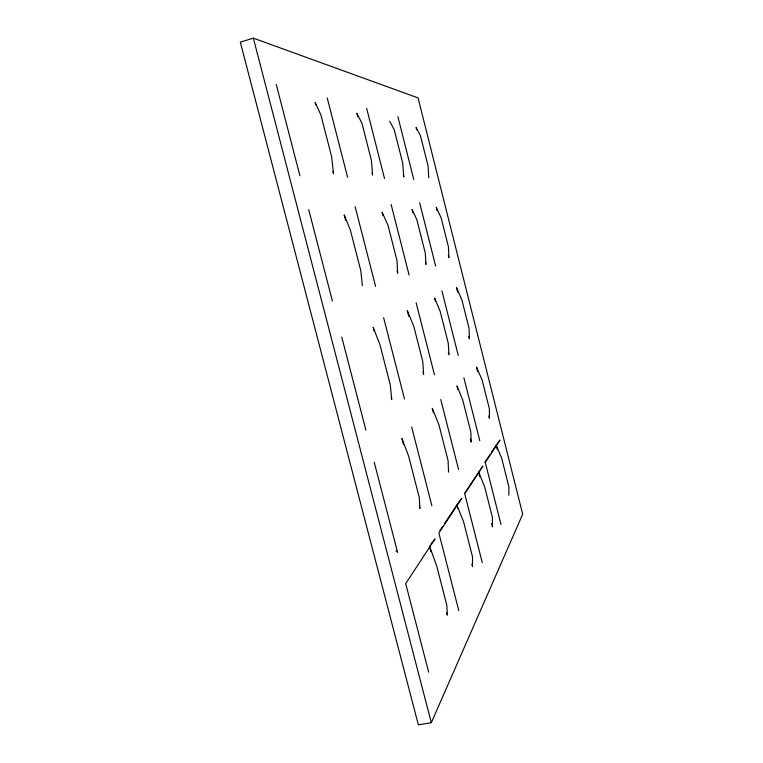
<?xml version="1.0" encoding="UTF-8"?>
<svg xmlns="http://www.w3.org/2000/svg" width="763" height="763" viewBox="0 0 763 763"><rect width="100%" height="100%" fill="white"/><g stroke="black" fill="none" stroke-linecap="round" stroke-linejoin="round"><path stroke-width="1.14" d="M508.797 495.158L508.978 487.214L501.673 458.191L496.198 445.144L500.013 440.032L485.287 462.435L500.976 524.467M431.314 722.704L522.693 514.205L418.067 97.902L253.345 38.15L240.307 42.118L418.362 724.85L431.314 722.704L253.345 38.15M439.936 530.609L442.53 526.67M444.476 523.723L456.808 505.001L463.513 521.51L472.564 556.99L472.459 566.384L471.887 564.115M484.848 462.368L489.894 454.71M491.153 452.793L496.198 445.144L497.342 449.684M464.572 493.356L482.903 466.069L464.724 493.728L482.273 562.674M457.428 504.152L461.777 498.229L438.887 533.06L458.792 610.648M430.837 544.2L435.024 538.936L405.687 583.581L428.672 672.193M395.968 550.838L397.599 552.393L374.223 462.235M389.731 121.336L394.261 129.786L402.711 163.139L403.827 176.978L403.255 174.698M478.601 472.049L484.686 486.889L492.412 517.409L492.497 526.899L491.63 523.466M276.225 84.397L299.916 175.748M308.681 209.52L332.42 301.051M341.748 337.046L365.897 430.132M403.408 444.209L401.929 438.467L408.577 455.997L419.192 497.266L419.955 508.511L419.364 506.212M345.649 220.583L344.18 214.87L350.322 229.94L360.775 270.579L362.387 285.62M374.061 330.818L373.174 327.384L379.86 344.342L390.255 384.771L391.753 399.564L391.161 397.275M430.923 551.716L429.445 545.955L436.751 566.108L446.889 605.507L447.252 615.14L446.651 612.832M315.758 104.76L315.167 102.461L320.927 115.051L331.6 156.568L333.526 173.802L332.935 171.494M327.232 97.931L347.604 177.312M355.138 206.687L375.587 286.373M383.636 317.742L404.476 398.954M411.667 426.975L431.887 505.774M366.679 108.403L384.514 178.523M391.123 204.494L409.073 274.995M416.131 302.768L434.443 374.728M440.766 399.574L458.563 469.503M433.432 412.859L432.268 408.3L439.021 425.096L448.091 460.68L448.558 472.144M357.752 116.796L356.874 113.372L361.948 123.244L371.39 160.268L372.602 175.023L372.02 172.734M382.95 215.614L382.072 212.162L388.043 225.457L397.018 260.66L397.657 273.259L397.065 270.951M408.777 316.359L407.318 310.665L413.813 326.392L422.797 361.633L423.608 374.499L423.026 372.22M456.808 505.001L457.676 508.416M397.895 116.682L413.765 179.486M419.65 202.758L435.625 265.972M441.93 290.884L458.258 355.482M463.894 377.799L479.784 440.642M435.52 301.557L434.643 298.104L440.165 311.314L448.301 343.436L448.959 354.604L448.367 352.296M457.838 389.349L456.961 385.906L462.75 400.07L470.828 431.972L471.191 442.082L470.323 438.639M412.955 212.953L412.077 209.52L416.856 219.696L425.249 252.868L425.992 264.456L425.42 262.167M478.897 473.194L479.765 476.617M457.619 292.019L456.465 287.451L461.853 299.764L469.045 328.338L469.398 338.782L468.816 336.493M477.657 371.619L476.503 367.07L482.121 379.984L489.398 408.892L489.407 418.286L488.835 416.007M416.665 129.739L416.083 127.45L420.461 135.69L428.081 165.952L428.758 177.76M437.085 210.712L436.217 207.278L441.148 217.884L448.444 246.859L448.902 257.617L448.32 255.328"/></g></svg>
